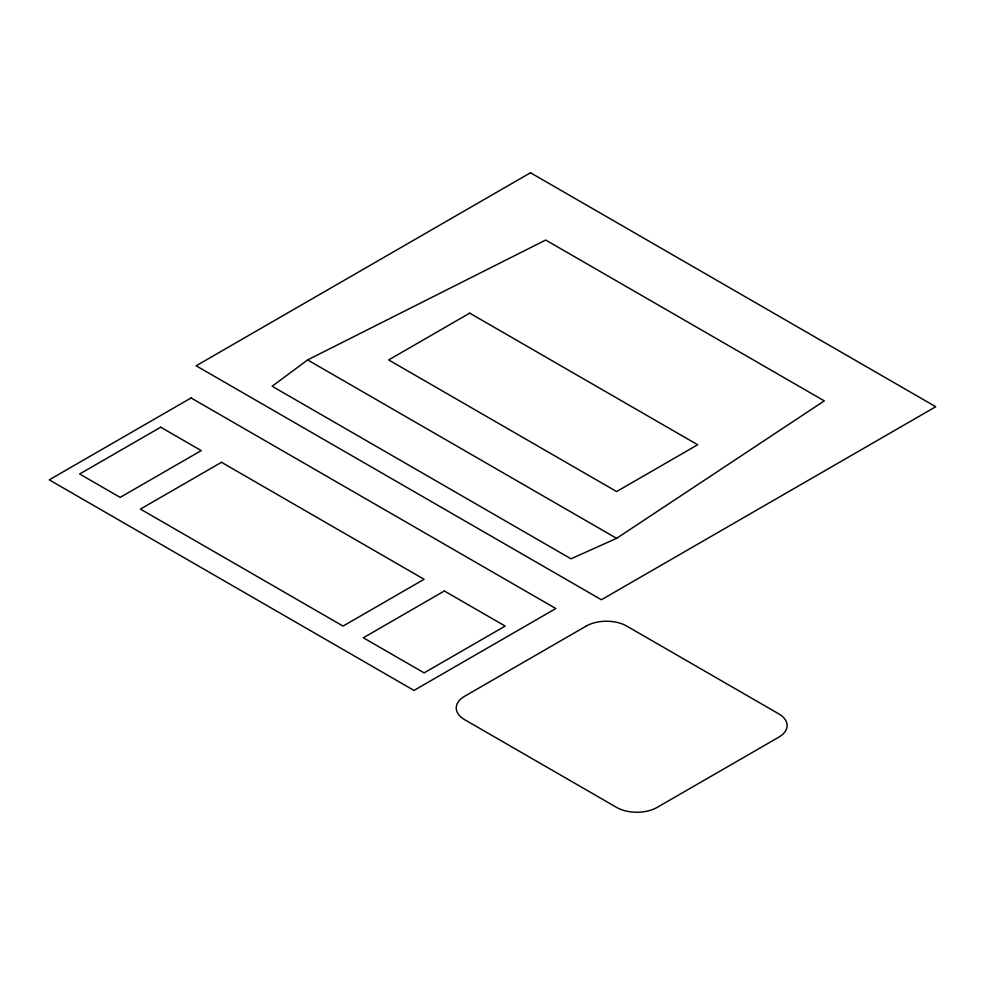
<?xml version="1.0" encoding="UTF-8"?>
<svg xmlns="http://www.w3.org/2000/svg" width="985" height="985" viewBox="0 0 985 985"><rect width="100%" height="100%" fill="white"/><g stroke="black" fill="none" stroke-linecap="round" stroke-linejoin="round"><path stroke-width="1.48" d="M307.603 359.931L272.143 386.255L571.017 558.815L616.61 538.339L824.297 400.883L545.69 240.032L307.603 359.931L616.61 538.339M530.496 172.757L196.15 365.78L601.416 599.754L935.75 406.731L530.496 172.757M191.09 397.952L49.25 479.843L413.983 690.423L555.823 608.533L191.09 397.952M160.703 427.207L79.65 473.994L120.17 497.388L201.223 450.601L160.703 427.207M469.71 313.144L388.644 359.931L616.61 491.552L697.663 444.752L469.71 313.144M221.49 462.297L140.436 509.097L343.063 626.078L424.116 579.291L221.49 462.297M444.37 590.988L363.33 637.775L424.116 672.878L505.17 626.078L444.37 590.988M586.223 626.078L464.637 696.272A28.663 16.548 0 0 0 464.625 719.666L616.61 807.404A28.663 16.548 0 0 0 657.13 807.417L778.716 737.223A28.651 16.536 0 0 0 778.704 713.817L626.743 626.078A28.651 16.536 0 0 0 586.223 626.078"/></g></svg>
